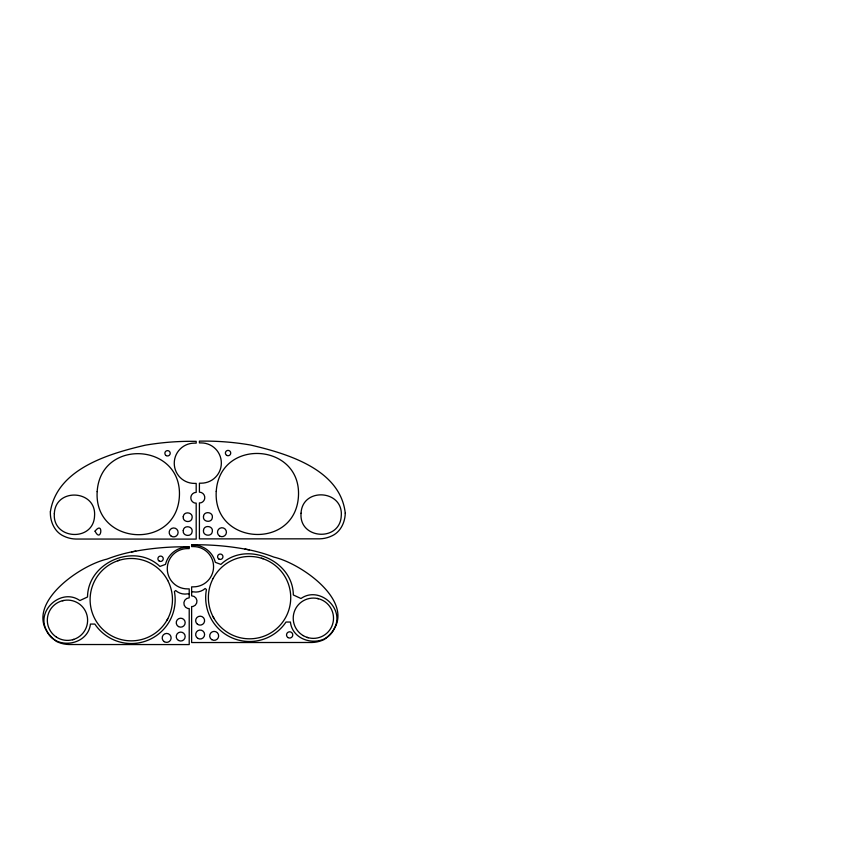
<?xml version="1.0" encoding="UTF-8"?>
<svg xmlns="http://www.w3.org/2000/svg" width="867" height="867" viewBox="0 0 867 867"><rect width="100%" height="100%" fill="white"/><g stroke="black" fill="none" stroke-linecap="round" stroke-linejoin="round"><path stroke-width="1.3" d="M166.952 620.252L167.786 618.735M117.749 560.776L119.386 560.245M72.546 639.738L73.76 639.38M62.391 600.766L63.627 600.484M131.578 551.921L138.113 550.718A270.287 270.287 0 0 1 187.424 546.817L189.212 546.817L189.212 548.605L187.424 548.605A20.136 20.136 0 0 0 167.277 568.752A20.136 20.136 0 0 0 187.424 588.888L189.212 588.888L189.212 597.84A5.44 5.44 0 0 0 187.781 608.504L189.212 608.58L189.212 644.571L68.916 644.517A29.76 29.76 0 0 1 56.593 641.504C15.617 610.671 76.838 566.097 106.934 559.139A153.091 153.091 0 0 1 135.794 551.119M191.629 545.126L193.417 545.126A22.542 22.542 0 0 1 215.319 562.325L220.901 564.406C246.163 540.325 292.97 560.06 293.328 594.968L300.968 598.523C319.273 585.496 345.164 608.493 334.391 628.207C326.111 648.538 292.775 643.878 290.423 622.04L286.002 622.04A43.87 43.87 0 0 1 206.433 589.517L205.154 588.509A13.98 13.98 0 0 1 193.417 591.847L191.629 591.847M189.212 547.153L187.424 547.153A22.542 22.542 0 0 0 165.521 564.363L159.94 566.444C134.678 542.352 87.87 562.087 87.513 596.995L79.872 600.56C61.568 587.523 35.677 610.52 46.45 630.233C54.729 650.575 88.066 645.904 90.417 624.067L94.839 624.067A43.87 43.87 0 0 0 174.408 591.554L175.687 590.535A13.98 13.98 0 0 0 187.424 593.873L189.212 593.873M245.047 549.093L242.727 548.692A270.287 270.287 0 0 0 193.417 544.79L191.629 544.79L191.629 546.578L193.417 546.578A20.136 20.136 0 0 1 213.564 566.715A20.136 20.136 0 0 1 193.417 586.861L191.629 586.861L191.629 595.813A5.44 5.44 0 0 1 193.059 606.477L191.629 606.553L191.629 642.545L311.925 642.49A29.76 29.76 0 0 0 324.247 639.478C365.224 608.645 304.003 564.059 273.907 557.113A153.091 153.091 0 0 0 245.047 549.093L249.262 549.884M317.214 598.447L318.449 598.729M307.081 637.353L308.294 637.711M261.455 558.218L263.091 558.749M213.054 616.708L213.889 618.225M95.056 531.157C101.396 543.977 103.921 519.94 95.056 531.157M54.339 513.578C52.248 539.751 93.538 542.211 94.546 515.963C96.649 489.79 55.358 487.341 54.339 513.578M50.373 511.833C50.004 521.381 54.513 531.904 63.573 536.034A29.76 29.76 0 0 0 75.884 539.046L196.191 539.101L196.191 503.109L194.761 503.023A5.44 5.44 0 0 1 191.076 499.446L190.935 498.937A5.44 5.44 0 0 1 196.191 492.358L196.191 483.407L194.392 483.407A20.136 20.136 0 0 1 174.256 463.271A20.136 20.136 0 0 1 194.392 443.124L196.191 443.124L196.191 441.336L194.392 441.336A270.287 270.287 0 0 0 145.092 445.237C108.787 453.723 56.962 468.884 50.373 511.833M301.055 513.221C298.779 539.382 340.048 542.124 341.251 515.898C343.527 489.736 302.258 486.994 301.055 513.221M97.169 491.6C93.809 545.484 175.936 550.653 179.361 496.769C182.72 442.885 100.594 437.716 97.169 491.6M216.241 491.383C212.881 545.267 295.008 550.437 298.432 496.553C301.792 442.669 219.665 437.499 216.241 491.383M345.272 513.188C345.055 522.237 340.623 531.926 332.028 535.817A29.76 29.76 0 0 1 319.717 538.83L199.41 538.884L199.41 502.893L200.841 502.806A5.44 5.44 0 0 0 204.525 499.229L204.666 498.72A5.44 5.44 0 0 0 199.41 492.142L199.41 483.19L201.198 483.19A20.136 20.136 0 0 0 221.345 463.054A20.136 20.136 0 0 0 201.198 442.907L199.41 442.907L199.41 441.119L201.198 441.119A270.287 270.287 0 0 1 250.509 445.02C287.02 453.571 340.352 469.166 345.272 513.188M183.24 516.645C182.254 522.335 191.661 523.516 192.127 517.762C193.113 512.072 183.706 510.891 183.24 516.645M183.24 530.517C182.254 536.207 191.661 537.399 192.127 531.644C193.113 525.955 183.706 524.763 183.24 530.517M203.474 516.429C202.488 522.118 211.895 523.3 212.361 517.545C213.336 511.855 203.94 510.674 203.474 516.429M203.474 530.301C202.488 535.99 211.895 537.182 212.361 531.428C213.336 525.738 203.94 524.546 203.474 530.301M213.054 578.56L212.296 580.099A41.182 41.182 0 0 0 251.853 638.751A41.182 41.182 0 0 0 284.625 576.056A41.182 41.182 0 0 0 213.889 577.043L213.054 578.56M167.786 580.587L166.952 579.069A41.182 41.182 0 0 0 96.215 578.083A41.182 41.182 0 0 0 128.988 640.778A41.182 41.182 0 0 0 168.545 582.125L167.786 580.587M178.472 640.431A4.476 4.476 0 0 0 185.18 636.551A4.476 4.476 0 0 0 178.472 632.682A4.476 4.476 0 0 0 178.472 640.431M159.225 561.09A2.688 2.688 0 0 0 163.256 558.76A2.688 2.688 0 0 0 159.225 556.441A2.688 2.688 0 0 0 159.225 561.09M178.472 626.559A4.476 4.476 0 0 0 185.18 622.679A4.476 4.476 0 0 0 178.472 618.81A4.476 4.476 0 0 0 178.472 626.559M56.388 637.072A20.136 20.136 0 0 0 87.578 621.444A20.136 20.136 0 0 0 58.447 602.24A20.136 20.136 0 0 0 56.388 637.072M164.253 641.678A4.476 4.476 0 0 0 171.135 638.112A4.476 4.476 0 0 0 164.6 633.929A4.476 4.476 0 0 0 164.253 641.678M226.72 455.392A2.688 2.688 0 0 0 230.741 453.073A2.688 2.688 0 0 0 226.72 450.742A2.688 2.688 0 0 0 226.72 455.392M219.492 535.947A4.476 4.476 0 0 0 226.428 532.479A4.476 4.476 0 0 0 219.958 528.209A4.476 4.476 0 0 0 219.492 535.947M166.204 455.608A2.688 2.688 0 0 0 170.225 453.289A2.688 2.688 0 0 0 166.204 450.959A2.688 2.688 0 0 0 166.204 455.608M171.232 536.196A4.476 4.476 0 0 0 178.114 532.631A4.476 4.476 0 0 0 171.579 528.458A4.476 4.476 0 0 0 171.232 536.196M197.893 638.405A4.476 4.476 0 0 0 204.612 634.525A4.476 4.476 0 0 0 197.893 630.656A4.476 4.476 0 0 0 197.893 638.405M218.928 559.063A2.688 2.688 0 0 0 222.96 556.733A2.688 2.688 0 0 0 218.928 554.403A2.688 2.688 0 0 0 218.928 559.063M287.942 637.559A3.132 3.132 0 0 0 292.775 635.099A3.132 3.132 0 0 0 288.223 632.141A3.132 3.132 0 0 0 287.942 637.559M197.427 624.218A4.476 4.476 0 0 0 204.569 621.216A4.476 4.476 0 0 0 198.391 616.524A4.476 4.476 0 0 0 197.427 624.218M303.233 635.63A20.136 20.136 0 0 0 333.513 618.29A20.136 20.136 0 0 0 303.363 600.744A20.136 20.136 0 0 0 303.233 635.63M211.711 639.608A4.476 4.476 0 0 0 218.647 636.14A4.476 4.476 0 0 0 212.177 631.87A4.476 4.476 0 0 0 211.711 639.608"/></g></svg>
